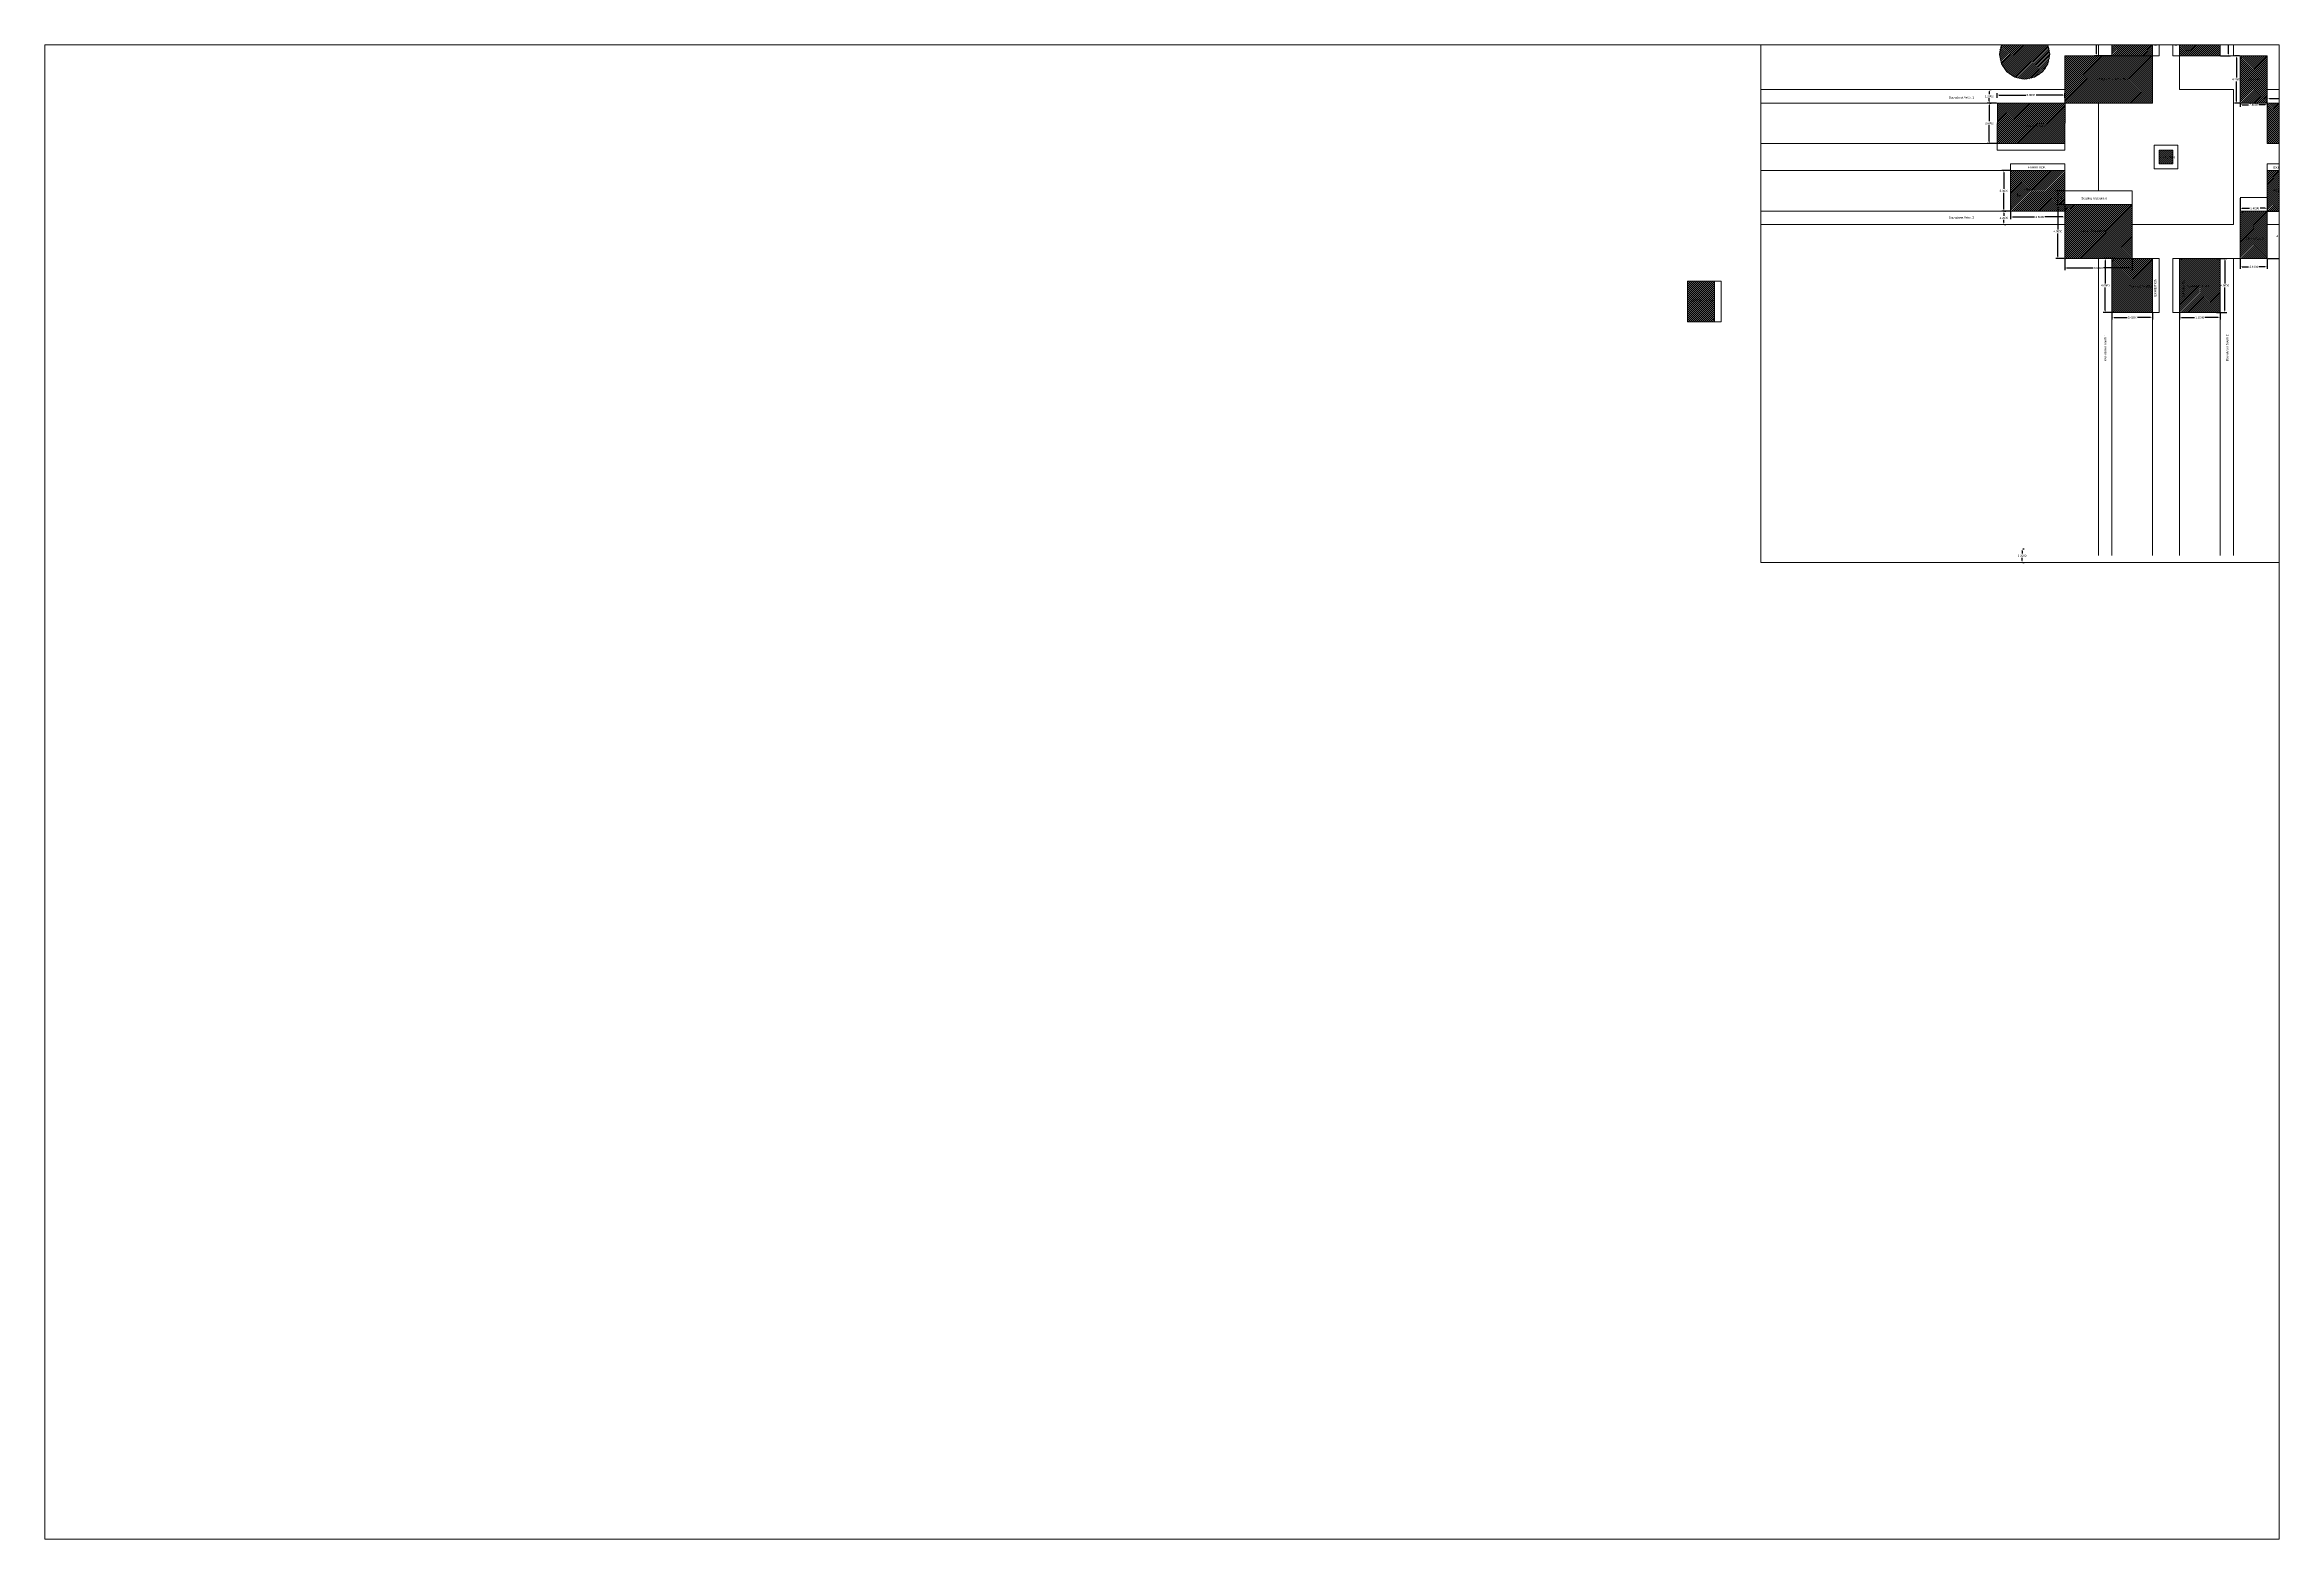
# Paper-space layout 'Layout1' of a CAD drawing. Header units: inches. Extents: x 0.003 to 0.391, y 0.006 to 0.265.
# The model-space entities are those that its viewports show. They can reach past a viewport. Long polylines and large blocks are cut down to what shows.
import ezdxf

# ---------------------------------------------------------------- set-up
doc = ezdxf.new("R2010")
doc.units = ezdxf.units.IN
doc.header["$MEASUREMENT"] = 0
doc.linetypes.add('ACAD_ISO03W100', pattern=[30, 12, -18])
for name, color, linetype, lineweight in [('BoundaryBackstreet', 7, 'ACAD_ISO03W100', 13), ('Fountain', 170, 'Continuous', 13), ('RedCross', 30, 'Continuous', 13), ('Restaurant&Shop', 104, 'Continuous', 13), ('Store', 131, 'Continuous', 13), ('TEXT', 7, 'Continuous', 13), ('Walkway Junction', 7, 'Continuous', 13)]:
    doc.layers.add(name, color=color, linetype=linetype, lineweight=lineweight)
doc.styles.get("Standard").update_dxf_attribs({"font": 'arial.ttf'})
doc.dimstyles.get("Standard").update_dxf_attribs({"dimtxt": 0.18, "dimasz": 0.18, "dimexe": 0.18, "dimexo": 0.0625, "dimgap": 0.09, "dimtad": 0, "dimtih": 1, "dimtoh": 1, "dimdec": 4, "dimzin": 0, "dimdsep": 46, "dimtxsty": 'Standard', "dimcen": 0.09, "dimadec": 0, "dimazin": 0, "dimtfac": 1, "dimtdec": 4, "dimtofl": 0, "dimtmove": 0, "dimatfit": 3, "dimfxl": 0, "dimtolj": 1, "dimtzin": 0, "dimarcsym": 0})

# ---------------------------------------------------------------- blocks, each defined once
blk = doc.blocks.new('A$C40AA3693')
at = {"layer": 'RedCross'}
h = blk.add_hatch(dxfattribs=at)
h.set_pattern_fill('ANSI31', color=256)
h.set_pattern_definition([(45, (-197.71975, -102.92209), (-0.08838835, 0.08838835), [])])
h.paths.add_polyline_path([(0, 4.2), (7.8, 4.2), (7.8, 0), (0, 0)])
blk.add_lwpolyline([(0, 4.2), (7.8, 4.2), (7.8, 0), (0, 0)], close=True, dxfattribs=at)
at = {"layer": 'TEXT', "insert": (2.9, 2.23), "char_height": 0.2, "attachment_point": 1}
blk.add_mtext_dynamic_manual_height_columns('MOSQUE ENTRANCE', width=3.5864, gutter_width=1, heights=[0], dxfattribs=at)
blk = doc.blocks.new('*D8')
at = {"layer": 'Defpoints', "color": 0, "transparency": 16777216}
for p in [(197.72, 93.92), (197.12, 89.12), (197.72, 89.12)]:
    blk.add_point(p, dxfattribs=at)
at = {"layer": 'Restaurant&Shop', "color": 0, "lineweight": -2, "transparency": 16777216}
for p, q in [((197.66, 93.92), (196.94, 93.92)), ((197.12, 93.74), (197.12, 91.7)), ((197.12, 89.3), (197.12, 91.34)), ((197.66, 89.12), (196.94, 89.12))]:
    blk.add_line(p, q, dxfattribs=at)
at = {"layer": 'Restaurant&Shop', "color": 0, "transparency": 16777216}
for points in [[(197.09, 93.74), (197.15, 93.74), (197.12, 93.92)], [(197.09, 89.3), (197.15, 89.3), (197.12, 89.12)]]:
    blk.add_solid(points, dxfattribs=at)
at = {"layer": 'Restaurant&Shop', "color": 0, "transparency": 16777216, "insert": (197.12, 91.52), "char_height": 0.18, "attachment_point": 5}
blk.add_mtext('\\A1;4.8000', dxfattribs=at)
blk = doc.blocks.new('*D9')
at = {"layer": 'Defpoints', "color": 0, "transparency": 16777216}
for p in [(197.72, 89.12), (203.72, 89.12), (203.72, 88.27)]:
    blk.add_point(p, dxfattribs=at)
at = {"layer": 'Restaurant&Shop', "color": 0, "lineweight": -2, "transparency": 16777216}
for p, q in [((197.72, 89.06), (197.72, 88.09)), ((197.9, 88.27), (200.26, 88.27)), ((203.54, 88.27), (201.18, 88.27)), ((203.72, 89.06), (203.72, 88.09))]:
    blk.add_line(p, q, dxfattribs=at)
at = {"layer": 'Restaurant&Shop', "color": 0, "transparency": 16777216}
for points in [[(197.9, 88.3), (197.9, 88.24), (197.72, 88.27)], [(203.54, 88.3), (203.54, 88.24), (203.72, 88.27)]]:
    blk.add_solid(points, dxfattribs=at)
at = {"layer": 'Restaurant&Shop', "color": 0, "transparency": 16777216, "insert": (200.72, 88.27), "char_height": 0.18, "attachment_point": 5}
blk.add_mtext('\\A1;6.0000', dxfattribs=at)
blk = doc.blocks.new('*D10')
at = {"layer": 'Defpoints', "color": 0, "transparency": 16777216}
for p in [(197.12, 93.92), (197.72, 95.12), (197.72, 93.92)]:
    blk.add_point(p, dxfattribs=at)
at = {"layer": 'Restaurant&Shop', "color": 0, "lineweight": -2, "transparency": 16777216}
for p, q in [((197.66, 95.12), (196.94, 95.12)), ((197.66, 93.92), (196.94, 93.92)), ((197.12, 94.94), (197.12, 94.7)), ((197.12, 94.1), (197.12, 94.34))]:
    blk.add_line(p, q, dxfattribs=at)
at = {"layer": 'Restaurant&Shop', "color": 0, "transparency": 16777216}
for points in [[(197.09, 94.94), (197.15, 94.94), (197.12, 95.12)], [(197.09, 94.1), (197.15, 94.1), (197.12, 93.92)]]:
    blk.add_solid(points, dxfattribs=at)
at = {"layer": 'Restaurant&Shop', "color": 0, "transparency": 16777216, "insert": (197.12, 94.52), "char_height": 0.18, "attachment_point": 5}
blk.add_mtext('\\A1;1.2000', dxfattribs=at)
blk = doc.blocks.new('A$C5EA1074B')
at = {"layer": 'Restaurant&Shop'}
h = blk.add_hatch(dxfattribs=at)
h.set_pattern_fill('ANSI31', color=256)
h.set_pattern_definition([(45, (-197.71975, -89.12209), (-0.08838835, 0.08838835), [])])
h.paths.add_polyline_path([(0, 4.8), (6, 4.8), (6, 0), (0, 0)])
at = {"layer": 'Restaurant&Shop', "linetype": 'ACAD_ISO03W100', "ltscale": 0.04}
blk.add_line((0, 6), (6, 6), dxfattribs=at)
at = {"layer": 'Restaurant&Shop'}
for p, q in [((0, 4.8), (0, 6)), ((6, 6), (6, 4.8))]:
    blk.add_line(p, q, dxfattribs=at)
blk.add_lwpolyline([(0, 4.8), (6, 4.8), (6, 0), (0, 0)], close=True, dxfattribs=at)
blk = doc.blocks.new('*D12')
at = {"layer": 'Defpoints', "color": 0, "transparency": 16777216}
for p in [(213.32, 107.12), (212.97, 102.92), (213.32, 102.92)]:
    blk.add_point(p, dxfattribs=at)
at = {"layer": 'Restaurant&Shop', "color": 0, "lineweight": -2, "transparency": 16777216}
for p, q in [((213.26, 107.12), (212.79, 107.12)), ((212.97, 106.94), (212.97, 105.2)), ((212.97, 103.1), (212.97, 104.84)), ((213.26, 102.92), (212.79, 102.92))]:
    blk.add_line(p, q, dxfattribs=at)
at = {"layer": 'Restaurant&Shop', "color": 0, "transparency": 16777216}
for points in [[(212.94, 106.94), (213, 106.94), (212.97, 107.12)], [(212.94, 103.1), (213, 103.1), (212.97, 102.92)]]:
    blk.add_solid(points, dxfattribs=at)
at = {"layer": 'Restaurant&Shop', "color": 0, "transparency": 16777216, "insert": (212.97, 105.02), "char_height": 0.18, "attachment_point": 5}
blk.add_mtext('\\A1;4.2000', dxfattribs=at)
blk = doc.blocks.new('*D13')
at = {"layer": 'Defpoints', "color": 0, "transparency": 16777216}
for p in [(213.31, 102.95), (213.31, 102.77), (215.71, 102.95)]:
    blk.add_point(p, dxfattribs=at)
at = {"layer": 'Restaurant&Shop', "color": 0, "lineweight": -2, "transparency": 16777216}
for p, q in [((213.31, 102.89), (213.31, 102.59)), ((213.49, 102.77), (214.04, 102.77)), ((215.53, 102.77), (214.97, 102.77)), ((215.71, 102.89), (215.71, 102.59))]:
    blk.add_line(p, q, dxfattribs=at)
at = {"layer": 'Restaurant&Shop', "color": 0, "transparency": 16777216}
for points in [[(213.49, 102.8), (213.49, 102.74), (213.31, 102.77)], [(215.53, 102.8), (215.53, 102.74), (215.71, 102.77)]]:
    blk.add_solid(points, dxfattribs=at)
at = {"layer": 'Restaurant&Shop', "color": 0, "transparency": 16777216, "insert": (214.51, 102.77), "char_height": 0.18, "attachment_point": 5}
blk.add_mtext('\\A1;2.4000', dxfattribs=at)
blk = doc.blocks.new('A$C7B0C4086')
at = {"layer": 'Restaurant&Shop'}
h = blk.add_hatch(dxfattribs=at)
h.set_pattern_fill('ANSI31', color=256)
h.set_pattern_definition([(45, (-213.31975, -103.52209), (-0.08838835, 0.08838835), [])])
h.paths.add_polyline_path([(2.4, 3.6), (0, 3.6), (0, -0.6), (2.4, -0.6)])
blk.add_lwpolyline([(2.4, 3.6), (0, 3.6), (0, -0.6), (2.4, -0.6)], close=True, dxfattribs=at)
at = {"layer": 'TEXT', "insert": (0.73, 1.6), "char_height": 0.2, "attachment_point": 1}
blk.add_mtext_dynamic_manual_height_columns('BAKERY', width=3.5864, gutter_width=1, heights=[0], dxfattribs=at)
blk = doc.blocks.new('*D15')
at = {"layer": 'Defpoints', "color": 0, "transparency": 16777216}
for p in [(213.32, 89.12), (215.72, 89.12), (215.72, 88.37)]:
    blk.add_point(p, dxfattribs=at)
at = {"layer": 'Restaurant&Shop', "color": 0, "lineweight": -2, "transparency": 16777216}
for p, q in [((213.32, 89.06), (213.32, 88.19)), ((213.5, 88.37), (214.05, 88.37)), ((215.54, 88.37), (214.98, 88.37)), ((215.72, 89.06), (215.72, 88.19))]:
    blk.add_line(p, q, dxfattribs=at)
at = {"layer": 'Restaurant&Shop', "color": 0, "transparency": 16777216}
for points in [[(213.5, 88.4), (213.5, 88.34), (213.32, 88.37)], [(215.54, 88.4), (215.54, 88.34), (215.72, 88.37)]]:
    blk.add_solid(points, dxfattribs=at)
at = {"layer": 'Restaurant&Shop', "color": 0, "transparency": 16777216, "insert": (214.52, 88.37), "char_height": 0.18, "attachment_point": 5}
blk.add_mtext('\\A1;2.4000', dxfattribs=at)
blk = doc.blocks.new('*D16')
at = {"layer": 'Defpoints', "color": 0, "transparency": 16777216}
for p in [(215.72, 93.32), (216.91, 93.32), (215.72, 89.12)]:
    blk.add_point(p, dxfattribs=at)
at = {"layer": 'Restaurant&Shop', "color": 0, "lineweight": -2, "transparency": 16777216}
for p, q in [((215.78, 93.32), (217.09, 93.32)), ((216.91, 93.14), (216.91, 91.28)), ((216.91, 89.3), (216.91, 90.92)), ((215.78, 89.12), (217.09, 89.12))]:
    blk.add_line(p, q, dxfattribs=at)
at = {"layer": 'Restaurant&Shop', "color": 0, "transparency": 16777216}
for points in [[(216.88, 93.14), (216.94, 93.14), (216.91, 93.32)], [(216.88, 89.3), (216.94, 89.3), (216.91, 89.12)]]:
    blk.add_solid(points, dxfattribs=at)
at = {"layer": 'Restaurant&Shop', "color": 0, "transparency": 16777216, "insert": (216.91, 91.1), "char_height": 0.18, "attachment_point": 5}
blk.add_mtext('\\A1;4.2000', dxfattribs=at)
blk = doc.blocks.new('*D17')
at = {"layer": 'Defpoints', "color": 0, "transparency": 16777216}
for p in [(213.32, 94.52), (213.32, 93.57), (215.72, 94.52)]:
    blk.add_point(p, dxfattribs=at)
at = {"layer": 'Restaurant&Shop', "color": 0, "lineweight": -2, "transparency": 16777216}
for p, q in [((213.32, 94.46), (213.32, 93.39)), ((213.5, 93.57), (214.14, 93.57)), ((215.54, 93.57), (215.07, 93.57)), ((215.72, 94.46), (215.72, 93.39))]:
    blk.add_line(p, q, dxfattribs=at)
at = {"layer": 'Restaurant&Shop', "color": 0, "transparency": 16777216}
for points in [[(213.5, 93.6), (213.5, 93.54), (213.32, 93.57)], [(215.54, 93.6), (215.54, 93.54), (215.72, 93.57)]]:
    blk.add_solid(points, dxfattribs=at)
at = {"layer": 'Restaurant&Shop', "color": 0, "transparency": 16777216, "insert": (214.6, 93.57), "char_height": 0.18, "attachment_point": 5}
blk.add_mtext('\\A1;2.4000', dxfattribs=at)
blk = doc.blocks.new('A$C29A25D2F')
at = {"layer": 'Store'}
h = blk.add_hatch(dxfattribs=at)
h.set_pattern_fill('ANSI31', color=256)
h.set_pattern_definition([(45, (-202.51975, -107.12209), (-0.08838835, 0.08838835), [])])
h.paths.add_polyline_path([(-1.2, 3.6), (2.4, 3.6), (2.4, 0), (-1.2, 0)])
for p, q in [((2.4, 3.6), (3, 3.6)), ((3, 0), (2.4, 0))]:
    blk.add_line(p, q, dxfattribs=at)
at = {"layer": 'Store', "linetype": 'ACAD_ISO03W100', "ltscale": 0.02}
blk.add_line((3, 3.6), (3, 0), dxfattribs=at)
at = {"layer": 'Store'}
blk.add_lwpolyline([(-1.2, 3.6), (2.4, 3.6), (2.4, 0), (-1.2, 0)], close=True, dxfattribs=at)
blk = doc.blocks.new('*D20')
at = {"layer": 'Defpoints', "color": 0, "transparency": 16777216}
for p in [(201.92, 110.72), (200.55, 107.12), (201.92, 107.12)]:
    blk.add_point(p, dxfattribs=at)
at = {"layer": 'Store', "color": 0, "lineweight": -2, "transparency": 16777216}
for p, q in [((201.86, 110.72), (200.37, 110.72)), ((200.55, 110.54), (200.55, 108.73)), ((200.55, 107.3), (200.55, 108.36)), ((201.86, 107.12), (200.37, 107.12))]:
    blk.add_line(p, q, dxfattribs=at)
at = {"layer": 'Store', "color": 0, "transparency": 16777216}
for points in [[(200.52, 110.54), (200.58, 110.54), (200.55, 110.72)], [(200.52, 107.3), (200.58, 107.3), (200.55, 107.12)]]:
    blk.add_solid(points, dxfattribs=at)
at = {"layer": 'Store', "color": 0, "transparency": 16777216, "insert": (200.55, 108.54), "char_height": 0.18, "attachment_point": 5}
blk.add_mtext('\\A1;3.6000', dxfattribs=at)
blk = doc.blocks.new('*D22')
at = {"layer": 'Defpoints', "color": 0, "transparency": 16777216}
for p in [(211.52, 111.92), (211.51, 107.12), (212.27, 107.12)]:
    blk.add_point(p, dxfattribs=at)
at = {"layer": 'Store', "color": 0, "lineweight": -2, "transparency": 16777216}
for p, q in [((211.58, 111.92), (212.46, 111.92)), ((212.28, 111.74), (212.28, 109.7)), ((212.27, 107.3), (212.28, 109.34)), ((211.57, 107.12), (212.45, 107.12))]:
    blk.add_line(p, q, dxfattribs=at)
at = {"layer": 'Store', "color": 0, "transparency": 16777216}
for points in [[(212.25, 111.74), (212.31, 111.74), (212.28, 111.92)], [(212.24, 107.3), (212.3, 107.3), (212.27, 107.12)]]:
    blk.add_solid(points, dxfattribs=at)
at = {"layer": 'Store', "color": 0, "transparency": 16777216, "insert": (212.28, 109.52), "char_height": 0.18, "attachment_point": 5}
blk.add_mtext('\\A1;4.8000', dxfattribs=at)
blk = doc.blocks.new('*D24')
at = {"layer": 'Defpoints', "color": 0, "transparency": 16777216}
for p in [(191.72, 102.92), (191.02, 99.32), (191.72, 99.32)]:
    blk.add_point(p, dxfattribs=at)
at = {"layer": 'Store', "color": 0, "lineweight": -2, "transparency": 16777216}
for p, q in [((191.66, 102.92), (190.84, 102.92)), ((191.02, 102.74), (191.02, 101.3)), ((191.66, 99.32), (190.84, 99.32)), ((191.02, 99.5), (191.02, 100.94))]:
    blk.add_line(p, q, dxfattribs=at)
at = {"layer": 'Store', "color": 0, "transparency": 16777216}
for points in [[(190.99, 102.74), (191.05, 102.74), (191.02, 102.92)], [(190.99, 99.5), (191.05, 99.5), (191.02, 99.32)]]:
    blk.add_solid(points, dxfattribs=at)
at = {"layer": 'Store', "color": 0, "transparency": 16777216, "insert": (191.02, 101.12), "char_height": 0.18, "attachment_point": 5}
blk.add_mtext('\\A1;3.6000', dxfattribs=at)
blk = doc.blocks.new('*D25')
at = {"layer": 'Defpoints', "color": 0, "transparency": 16777216}
for p in [(191.72, 103.32), (197.72, 103.63), (197.72, 103.32)]:
    blk.add_point(p, dxfattribs=at)
at = {"layer": 'Store', "color": 0, "lineweight": -2, "transparency": 16777216}
for p, q in [((191.72, 103.38), (191.72, 103.81)), ((191.9, 103.63), (194.26, 103.63)), ((197.54, 103.63), (195.18, 103.63)), ((197.72, 103.38), (197.72, 103.81))]:
    blk.add_line(p, q, dxfattribs=at)
at = {"layer": 'Store', "color": 0, "transparency": 16777216}
for points in [[(191.9, 103.66), (191.9, 103.6), (191.72, 103.63)], [(197.54, 103.66), (197.54, 103.6), (197.72, 103.63)]]:
    blk.add_solid(points, dxfattribs=at)
at = {"layer": 'Store', "color": 0, "transparency": 16777216, "insert": (194.72, 103.63), "char_height": 0.18, "attachment_point": 5}
blk.add_mtext('\\A1;6.0000', dxfattribs=at)
blk = doc.blocks.new('A$C54F82CA7')
at = {"layer": 'Store'}
h = blk.add_hatch(dxfattribs=at)
h.set_pattern_fill('ANSI31', color=256)
h.set_pattern_definition([(45, (-191.71975, -99.32209), (-0.08838835, 0.08838835), [])])
h.paths.add_polyline_path([(0.03, 4.2), (6.03, 4.2), (6, 0.6), (0, 0.6)])
for p, q in [((0, 0.6), (0, 0)), ((6, 0.6), (6, 0))]:
    blk.add_line(p, q, dxfattribs=at)
at = {"layer": 'Store', "linetype": 'ACAD_ISO03W100', "ltscale": 0.02}
blk.add_line((0, 0), (6, 0), dxfattribs=at)
at = {"layer": 'Store'}
blk.add_lwpolyline([(0.03, 4.2), (6.03, 4.2), (6, 0.6), (0, 0.6)], close=True, dxfattribs=at)
at = {"layer": 'TEXT', "insert": (2.57, 2.26), "char_height": 0.2, "attachment_point": 1}
blk.add_mtext_dynamic_manual_height_columns('BOOK STORE', width=3.5864, gutter_width=1, heights=[0], dxfattribs=at)
blk = doc.blocks.new('A$C4CCC1A8E')
at = {"layer": 'Store'}
h = blk.add_hatch(dxfattribs=at)
h.set_pattern_fill('ANSI31', color=256)
h.set_pattern_definition([(45, (-192.91975, -93.92209), (-0.08838835, 0.08838835), [])])
h.paths.add_polyline_path([(4.8, 2.4), (0, 2.4), (0, -1.2), (4.8, -1.2)])
at = {"layer": 'Store', "linetype": 'ACAD_ISO03W100', "ltscale": 0.02}
blk.add_line((0, 3), (4.8, 3), dxfattribs=at)
at = {"layer": 'Store'}
for p, q in [((0, 3), (0, 2.4)), ((4.8, 3), (4.8, 2.4))]:
    blk.add_line(p, q, dxfattribs=at)
blk.add_lwpolyline([(4.8, 2.4), (0, 2.4), (0, -1.2), (4.8, -1.2)], close=True, dxfattribs=at)
at = {"layer": 'TEXT', "insert": (1.53, 2.79), "char_height": 0.2, "attachment_point": 1}
blk.add_mtext_dynamic_manual_height_columns('EXHIBITION', width=3.5864, gutter_width=1, heights=[0], dxfattribs=at)
blk = doc.blocks.new('*D28')
at = {"layer": 'Defpoints', "color": 0, "transparency": 16777216}
for p in [(192.92, 96.92), (192.32, 93.32), (192.92, 93.32)]:
    blk.add_point(p, dxfattribs=at)
at = {"layer": 'Store', "color": 0, "lineweight": -2, "transparency": 16777216}
for p, q in [((192.86, 96.92), (192.14, 96.92)), ((192.32, 96.74), (192.32, 95.3)), ((192.86, 93.32), (192.14, 93.32)), ((192.32, 93.5), (192.32, 94.94))]:
    blk.add_line(p, q, dxfattribs=at)
at = {"layer": 'Store', "color": 0, "transparency": 16777216}
for points in [[(192.29, 96.74), (192.35, 96.74), (192.32, 96.92)], [(192.29, 93.5), (192.35, 93.5), (192.32, 93.32)]]:
    blk.add_solid(points, dxfattribs=at)
at = {"layer": 'Store', "color": 0, "transparency": 16777216, "insert": (192.32, 95.12), "char_height": 0.18, "attachment_point": 5}
blk.add_mtext('\\A1;3.6000', dxfattribs=at)
blk = doc.blocks.new('*D29')
at = {"layer": 'Defpoints', "color": 0, "transparency": 16777216}
for p in [(192.92, 93.92), (197.72, 93.92), (197.72, 92.8)]:
    blk.add_point(p, dxfattribs=at)
at = {"layer": 'Store', "color": 0, "lineweight": -2, "transparency": 16777216}
for p, q in [((192.92, 93.86), (192.92, 92.62)), ((197.72, 93.86), (197.72, 92.62)), ((193.1, 92.8), (195.03, 92.8)), ((197.54, 92.8), (195.97, 92.8))]:
    blk.add_line(p, q, dxfattribs=at)
at = {"layer": 'Store', "color": 0, "transparency": 16777216}
for points in [[(193.1, 92.83), (193.1, 92.77), (192.92, 92.8)], [(197.54, 92.83), (197.54, 92.77), (197.72, 92.8)]]:
    blk.add_solid(points, dxfattribs=at)
at = {"layer": 'Store', "color": 0, "transparency": 16777216, "insert": (195.5, 92.8), "char_height": 0.18, "attachment_point": 5}
blk.add_mtext('\\A1;4.8000', dxfattribs=at)
blk = doc.blocks.new('*D30')
at = {"layer": 'Defpoints', "color": 0, "transparency": 16777216}
for p in [(201.92, 84.32), (205.52, 84.32), (205.52, 83.87)]:
    blk.add_point(p, dxfattribs=at)
at = {"layer": 'Store', "color": 0, "lineweight": -2, "transparency": 16777216}
for p, q in [((201.92, 84.26), (201.92, 83.69)), ((202.1, 83.87), (203.26, 83.87)), ((205.34, 83.87), (204.18, 83.87)), ((205.52, 84.26), (205.52, 83.69))]:
    blk.add_line(p, q, dxfattribs=at)
at = {"layer": 'Store', "color": 0, "transparency": 16777216}
for points in [[(202.1, 83.9), (202.1, 83.84), (201.92, 83.87)], [(205.34, 83.9), (205.34, 83.84), (205.52, 83.87)]]:
    blk.add_solid(points, dxfattribs=at)
at = {"layer": 'Store', "color": 0, "transparency": 16777216, "insert": (203.72, 83.87), "char_height": 0.18, "attachment_point": 5}
blk.add_mtext('\\A1;3.6000', dxfattribs=at)
blk = doc.blocks.new('*D31')
at = {"layer": 'Defpoints', "color": 0, "transparency": 16777216}
for p in [(201.33, 89.12), (202.29, 89.12), (202.29, 84.32)]:
    blk.add_point(p, dxfattribs=at)
at = {"layer": 'Store', "color": 0, "lineweight": -2, "transparency": 16777216}
for p, q in [((202.22, 89.12), (201.15, 89.12)), ((201.33, 88.94), (201.33, 86.9)), ((201.33, 84.5), (201.33, 86.54)), ((202.22, 84.32), (201.15, 84.32))]:
    blk.add_line(p, q, dxfattribs=at)
at = {"layer": 'Store', "color": 0, "transparency": 16777216}
for points in [[(201.3, 88.94), (201.36, 88.94), (201.33, 89.12)], [(201.3, 84.5), (201.36, 84.5), (201.33, 84.32)]]:
    blk.add_solid(points, dxfattribs=at)
at = {"layer": 'Store', "color": 0, "transparency": 16777216, "insert": (201.33, 86.72), "char_height": 0.18, "attachment_point": 5}
blk.add_mtext('\\A1;4.8000', dxfattribs=at)
blk = doc.blocks.new('*D34')
at = {"layer": 'Defpoints', "color": 0, "transparency": 16777216}
for p in [(207.92, 84.32), (207.92, 83.87), (211.52, 84.32)]:
    blk.add_point(p, dxfattribs=at)
at = {"layer": 'Store', "color": 0, "lineweight": -2, "transparency": 16777216}
for p, q in [((207.92, 84.26), (207.92, 83.69)), ((208.1, 83.87), (209.26, 83.87)), ((211.34, 83.87), (210.18, 83.87)), ((211.52, 84.26), (211.52, 83.69))]:
    blk.add_line(p, q, dxfattribs=at)
at = {"layer": 'Store', "color": 0, "transparency": 16777216}
for points in [[(208.1, 83.9), (208.1, 83.84), (207.92, 83.87)], [(211.34, 83.9), (211.34, 83.84), (211.52, 83.87)]]:
    blk.add_solid(points, dxfattribs=at)
at = {"layer": 'Store', "color": 0, "transparency": 16777216, "insert": (209.72, 83.87), "char_height": 0.18, "attachment_point": 5}
blk.add_mtext('\\A1;3.6000', dxfattribs=at)
blk = doc.blocks.new('*D33')
at = {"layer": 'Defpoints', "color": 0, "transparency": 16777216}
for p in [(211.15, 89.12), (211.95, 89.12), (211.15, 84.32)]:
    blk.add_point(p, dxfattribs=at)
at = {"layer": 'Store', "color": 0, "lineweight": -2, "transparency": 16777216}
for p, q in [((211.22, 89.12), (212.13, 89.12)), ((211.95, 88.94), (211.95, 86.9)), ((211.95, 84.5), (211.95, 86.54)), ((211.22, 84.32), (212.13, 84.32))]:
    blk.add_line(p, q, dxfattribs=at)
at = {"layer": 'Store', "color": 0, "transparency": 16777216}
for points in [[(211.92, 88.94), (211.98, 88.94), (211.95, 89.12)], [(211.92, 84.5), (211.98, 84.5), (211.95, 84.32)]]:
    blk.add_solid(points, dxfattribs=at)
at = {"layer": 'Store', "color": 0, "transparency": 16777216, "insert": (211.95, 86.72), "char_height": 0.18, "attachment_point": 5}
blk.add_mtext('\\A1;4.8000', dxfattribs=at)
blk = doc.blocks.new('*D36')
at = {"layer": 'Defpoints', "color": 0, "transparency": 16777216}
for p in [(220.52, 103.33), (215.72, 102.92), (220.52, 102.92)]:
    blk.add_point(p, dxfattribs=at)
at = {"layer": 'Store', "color": 0, "lineweight": -2, "transparency": 16777216}
for p, q in [((215.72, 102.98), (215.72, 103.51)), ((215.9, 103.33), (217.65, 103.33)), ((220.34, 103.33), (218.59, 103.33)), ((220.52, 102.98), (220.52, 103.51))]:
    blk.add_line(p, q, dxfattribs=at)
at = {"layer": 'Store', "color": 0, "transparency": 16777216}
for points in [[(215.9, 103.36), (215.9, 103.3), (215.72, 103.33)], [(220.34, 103.36), (220.34, 103.3), (220.52, 103.33)]]:
    blk.add_solid(points, dxfattribs=at)
at = {"layer": 'Store', "color": 0, "transparency": 16777216, "insert": (218.12, 103.33), "char_height": 0.18, "attachment_point": 5}
blk.add_mtext('\\A1;4.8000', dxfattribs=at)
blk = doc.blocks.new('A$C7A9A3AD2')
at = {"layer": 'Store'}
h = blk.add_hatch(dxfattribs=at)
h.set_pattern_fill('ANSI31', color=256)
h.set_pattern_definition([(45, (-215.71975, -99.32209), (-0.08838835, 0.08838835), [])])
h.paths.add_polyline_path([(0, 0), (4.8, 0), (4.8, 3.6), (0, 3.6)])
blk.add_lwpolyline([(0, 0), (4.8, 0), (4.8, 3.6), (0, 3.6)], close=True, dxfattribs=at)
at = {"layer": 'TEXT', "insert": (1.09, 1.68), "char_height": 0.2, "attachment_point": 7}
blk.add_mtext_dynamic_manual_height_columns('BUTCHER SHOP/MEAT', width=3.5864, gutter_width=1, heights=[0], dxfattribs=at)
blk = doc.blocks.new('*D52')
at = {"layer": 'Defpoints', "color": 0, "transparency": 16777216}
for p in [(191.02, 104.12), (191.02, 104.12), (191.02, 102.92)]:
    blk.add_point(p, dxfattribs=at)
at = {"layer": 'Store', "color": 0, "lineweight": -2, "transparency": 16777216}
for p, q in [((191.02, 103.94), (191.02, 103.7)), ((191.02, 103.1), (191.02, 103.34)), ((191.09, 104.12), (191.2, 104.12)), ((191.09, 102.92), (191.2, 102.92))]:
    blk.add_line(p, q, dxfattribs=at)
at = {"layer": 'Store', "color": 0, "transparency": 16777216}
for points in [[(190.99, 103.94), (191.05, 103.94), (191.02, 104.12)], [(190.99, 103.1), (191.05, 103.1), (191.02, 102.92)]]:
    blk.add_solid(points, dxfattribs=at)
at = {"layer": 'Store', "color": 0, "transparency": 16777216, "insert": (191.02, 103.52), "char_height": 0.18, "attachment_point": 5}
blk.add_mtext('\\A1;1.2000', dxfattribs=at)
blk = doc.blocks.new('*D53')
at = {"layer": 'Defpoints', "color": 0, "transparency": 16777216}
for p in [(193.93, 63.32), (193.93, 63.32), (193.93, 62.12)]:
    blk.add_point(p, dxfattribs=at)
at = {"layer": 'Store', "color": 0, "lineweight": -2, "transparency": 16777216}
for p, q in [((193.93, 63.14), (193.93, 62.9)), ((193.93, 62.3), (193.93, 62.54)), ((193.99, 63.32), (194.11, 63.32)), ((193.99, 62.12), (194.11, 62.12))]:
    blk.add_line(p, q, dxfattribs=at)
at = {"layer": 'Store', "color": 0, "transparency": 16777216}
for points in [[(193.9, 63.14), (193.96, 63.14), (193.93, 63.32)], [(193.9, 62.3), (193.96, 62.3), (193.93, 62.12)]]:
    blk.add_solid(points, dxfattribs=at)
at = {"layer": 'Store', "color": 0, "transparency": 16777216, "insert": (193.93, 62.72), "char_height": 0.18, "attachment_point": 5}
blk.add_mtext('\\A1;1.2000', dxfattribs=at)
blk = doc.blocks.new('*D54')
at = {"layer": 'Defpoints', "color": 0, "transparency": 16777216}
for p in [(192.32, 93.32), (192.32, 93.32), (192.32, 92.12)]:
    blk.add_point(p, dxfattribs=at)
at = {"layer": 'Store', "color": 0, "lineweight": -2, "transparency": 16777216}
for p, q in [((192.38, 93.32), (192.5, 93.32)), ((192.32, 93.14), (192.32, 92.9)), ((192.32, 92.3), (192.32, 92.54)), ((192.38, 92.12), (192.5, 92.12))]:
    blk.add_line(p, q, dxfattribs=at)
at = {"layer": 'Store', "color": 0, "transparency": 16777216}
for points in [[(192.29, 93.14), (192.35, 93.14), (192.32, 93.32)], [(192.29, 92.3), (192.35, 92.3), (192.32, 92.12)]]:
    blk.add_solid(points, dxfattribs=at)
at = {"layer": 'Store', "color": 0, "transparency": 16777216, "insert": (192.32, 92.72), "char_height": 0.18, "attachment_point": 5}
blk.add_mtext('\\A1;1.2000', dxfattribs=at)

msp = doc.modelspace()

# ---------------------------------------------------------------- hatches: boundary and pattern name
at = {"layer": 'Fountain', "true_color": 0xf4ee51}
h = msp.add_hatch(dxfattribs=at)
h.set_pattern_fill('ANSI31', color=41)
edge = h.paths.add_edge_path()
edge.add_arc((194.15769, 107.27196), 2.22894, 0, 360)
at = {"layer": 'Fountain'}
h = msp.add_hatch(dxfattribs=at)
h.set_pattern_fill('ANSI31', color=256)
h.set_pattern_definition([(45, (-1.2, -1.2), (-0.08838835, 0.08838835), [])])
h.paths.add_polyline_path([(206.11975, 97.52209), (207.31975, 97.52209), (207.31975, 98.72209), (206.11975, 98.72209)])
at = {"layer": 'Restaurant&Shop'}
h = msp.add_hatch(dxfattribs=at)
h.set_pattern_fill('ANSI31', color=256)
h.paths.add_polyline_path([(213.31975, 93.32209), (215.71975, 93.32209), (215.71975, 89.12209), (213.31975, 89.12209)])
at = {"layer": 'Store'}
h = msp.add_hatch(dxfattribs=at)
h.set_pattern_fill('ANSI31', color=256)
h.set_pattern_definition([(45, (-0.6, 0), (-0.08838835, 0.08838835), [])])
h.paths.add_polyline_path([(211.51975, 111.92209), (207.91975, 111.92209), (207.91975, 107.12209), (211.51975, 107.12209)])
h = msp.add_hatch(dxfattribs=at)
h.set_pattern_fill('ANSI31', color=256)
h.set_pattern_definition([(45, (0, 0.6), (-0.08838835, 0.08838835), [])])
h.paths.add_polyline_path([(215.71975, 96.92209), (218.11975, 96.92209), (218.11975, 93.32209), (215.71975, 93.32209)])
h = msp.add_hatch(dxfattribs=at)
h.set_pattern_fill('ANSI31', color=256)
h.set_pattern_definition([(45, (0.6, 0), (-0.08838835, 0.08838835), [])])
h.paths.add_polyline_path([(205.51975, 89.12209), (201.91975, 89.12209), (201.91975, 84.32209), (205.51975, 84.32209)])
h = msp.add_hatch(dxfattribs=at)
h.set_pattern_fill('ANSI31', color=256)
h.set_pattern_definition([(45, (6, 4e-13), (-0.08838835, 0.08838835), [])])
h.paths.add_polyline_path([(207.91975, 89.12209), (211.51975, 89.12209), (211.51975, 84.32209), (207.91975, 84.32209)])
h = msp.add_hatch(dxfattribs=at)
h.set_pattern_fill('ANSI31', color=256)
h.set_pattern_definition([(45, (-38.3031, -23.62942), (-0.08838835, 0.08838835), [])])
h.paths.add_polyline_path([(164.21664, 87.09268), (166.61664, 87.09268), (166.61664, 83.49268), (164.21664, 83.49268)])

# ---------------------------------------------------------------- linework, layer by layer
at = {"layer": 'BoundaryBackstreet', "ltscale": 0.1}
for p, q in [((200.71975, 107.12209), (200.71975, 120.92209)), ((212.71975, 107.12209), (212.71975, 120.92209)), ((170.71975, 104.12209), (197.71975, 104.12209)), ((207.91975, 104.12209), (212.71975, 104.12209)), ((207.91975, 104.12209), (212.71975, 104.12209)), ((212.71975, 104.12209), (212.71975, 92.12209)), ((215.71975, 104.12209), (273.91975, 104.12209)), ((200.71975, 102.92209), (200.71975, 95.12356)), ((170.71975, 92.12209), (197.71975, 92.12209)), ((203.71975, 92.12209), (212.71975, 92.12209)), ((215.71975, 92.12209), (263.71975, 92.12209)), ((200.71975, 89.12209), (200.71975, 62.72209)), ((212.71975, 89.12209), (212.71975, 62.72209))]:
    msp.add_line(p, q, dxfattribs=at)
at = {"layer": 'Fountain'}
msp.add_lwpolyline([(205.66975, 97.07209), (205.66975, 99.17209), (207.76975, 99.17209), (207.76975, 97.07209)], close=True, dxfattribs=at)
msp.add_lwpolyline([(206.11975, 97.52209), (206.11975, 98.72209), (207.31975, 98.72209), (207.31975, 97.52209), (206.11975, 97.52209)], dxfattribs=at)
at = {"layer": 'Fountain', "color": 41, "true_color": 0xf4ee51}
msp.add_circle((194.15769, 107.27196), 2.22894, dxfattribs=at)
at = {"layer": 'Restaurant&Shop', "linetype": 'ACAD_ISO03W100', "ltscale": 0.04}
msp.add_line((213.31975, 94.52209), (215.71975, 94.52209), dxfattribs=at)
at = {"layer": 'Restaurant&Shop'}
msp.add_line((213.31975, 93.92209), (213.31975, 89.12209), dxfattribs=at)
msp.add_lwpolyline([(213.31975, 93.32209), (215.71975, 93.32209), (215.71975, 89.12209), (213.31975, 89.12209)], close=True, dxfattribs=at)
at = {"layer": 'Store', "linetype": 'ACAD_ISO03W100', "ltscale": 0.02}
for p, q in [((207.31975, 111.92209), (207.31975, 107.12209)), ((218.11975, 97.52209), (215.71975, 97.52209)), ((206.11975, 89.12209), (206.11975, 84.32209)), ((207.31975, 89.12209), (207.31975, 84.32209)), ((167.21664, 87.09268), (167.21664, 83.49268))]:
    msp.add_line(p, q, dxfattribs=at)
at = {"layer": 'Store'}
for p, q in [((200.81797, 107.12209), (200.21797, 107.12209)), ((207.31975, 107.12209), (211.51975, 107.12209)), ((215.71975, 97.52209), (215.71975, 96.92209)), ((204.91975, 89.12209), (205.51975, 89.12209)), ((206.11975, 89.12209), (205.51975, 89.12209)), ((207.31975, 89.12209), (207.91975, 89.12209)), ((166.61664, 87.09268), (167.21664, 87.09268)), ((167.21664, 83.49268), (166.61664, 83.49268)), ((206.11975, 84.32209), (205.51975, 84.32209)), ((207.31975, 84.32209), (207.91975, 84.32209))]:
    msp.add_line(p, q, dxfattribs=at)
for points in [[(211.51975, 111.92209), (207.91975, 111.92209), (207.91975, 107.12209), (211.51975, 107.12209)], [(215.71975, 96.92209), (218.11975, 96.92209), (218.11975, 93.32209), (215.71975, 93.32209)], [(205.51975, 89.12209), (201.91975, 89.12209), (201.91975, 84.32209), (205.51975, 84.32209)], [(207.91975, 89.12209), (211.51975, 89.12209), (211.51975, 84.32209), (207.91975, 84.32209)], [(164.21664, 87.09268), (166.61664, 87.09268), (166.61664, 83.49268), (164.21664, 83.49268)]]:
    msp.add_lwpolyline(points, close=True, dxfattribs=at)
at = {"layer": 'TEXT'}
for p, q in [((192.91975, 96.92209), (192.91975, 93.32209)), ((193.51975, 94.67849), (193.51975, 94.89697)), ((193.82789, 94.67849), (193.51975, 94.67849))]:
    msp.add_line(p, q, dxfattribs=at)
msp.add_lwpolyline([(170.71975, 120.92209), (273.91975, 120.92209), (273.91975, 62.12209), (170.71975, 62.12209)], close=True, dxfattribs=at)
at = {"layer": 'Walkway Junction'}
for p, q in [((197.71975, 107.12209), (205.51975, 107.12209)), ((207.91975, 107.12209), (215.71975, 107.12209)), ((207.91975, 107.12209), (207.91975, 104.12209)), ((215.71975, 107.12209), (215.71975, 99.32209)), ((170.71975, 102.92251), (197.71975, 102.92251)), ((273.91975, 102.92209), (215.71975, 102.92209)), ((170.71975, 99.32209), (191.71975, 99.32209)), ((273.91975, 99.32209), (215.71975, 99.32209)), ((170.71975, 96.92209), (192.91975, 96.92209)), ((215.71975, 96.92209), (215.71975, 89.12209)), ((170.71975, 93.32209), (197.71975, 93.32209)), ((263.71975, 93.32209), (215.71975, 93.32209)), ((197.71975, 89.12209), (205.51975, 89.12209)), ((201.91975, 89.12209), (201.91975, 62.72209)), ((207.91975, 89.12209), (215.71975, 89.12209)), ((205.51975, 84.32209), (205.51975, 62.72209)), ((207.91975, 84.32209), (207.91975, 62.72209)), ((211.51975, 84.32209), (211.51975, 62.72209))]:
    msp.add_line(p, q, dxfattribs=at)

# ---------------------------------------------------------------- block references
at = {"layer": 'Fountain'}
for name, p in [('A$C29A25D2F', (203.11975, 107.12209)), ('A$C40AA3693', (197.71975, 102.92209)), ('A$C7B0C4086', (213.31975, 103.52209)), ('A$C54F82CA7', (191.71975, 98.72209)), ('A$C7A9A3AD2', (215.71975, 99.32209)), ('A$C4CCC1A8E', (192.91975, 94.52209)), ('A$C5EA1074B', (197.71975, 89.12209))]:
    msp.add_blockref(name, p, dxfattribs=at)

# ---------------------------------------------------------------- texts
at = {"layer": 'TEXT', "char_height": 0.2, "rotation": 90}
for s, insert, attachment_point in [('EXHIBITION', (205.68556, 108.00614), 1), ('EXHIBITION', (207.48556, 108.00614), 1), ('EXHIBITION', (205.66613, 85.74094), 1), ('EXHIBITION', (208.37336, 85.74094), 7), ('Backstreet South 1', (201.22872, 79.99993), 1), ('Backstreet South 2', (212.04884, 79.99993), 1)]:
    msp.add_mtext_dynamic_manual_height_columns(s, width=3.5863752, gutter_width=1, heights=[0], dxfattribs=dict(at, insert=insert, attachment_point=attachment_point))
at = {"layer": 'TEXT', "char_height": 0.2}
for s, insert, attachment_point in [('Phone Store', (202.76907, 108.93593), 1), ('Backstreet West 1', (187.40566, 103.51541), 1), ('FOUNTAIN', (206.07856, 98.21031), 1), ('EXHIBITION', (216.2699, 97.09047), 7), ('Herb Store', (194.1231, 95.37852), 1), ('Seating restaurant', (199.19114, 94.56983), 1), ('VEGETABLE', (216.177, 95.05662), 7), ('Backstreet West 2', (187.40566, 92.85), 1), ('Local Restaurant', (199.21502, 91.66755), 1), ('TEA HOUSE', (213.81921, 90.94822), 1), ('PHONE STORE', (164.56208, 85.4995), 1), ('General Fabrics', (203.48301, 86.73952), 1), ('Delicate Fabrics', (210.55648, 86.73952), 3)]:
    msp.add_mtext_dynamic_manual_height_columns(s, width=3.5863752, gutter_width=1, heights=[0], dxfattribs=dict(at, insert=insert, attachment_point=attachment_point))

# ---------------------------------------------------------------- dimensions: what is measured, and where the dimension line sits
at = {"layer": 'Restaurant&Shop'}
for p1, p2, distance, picture, middle in [((213.31975, 107.12209), (213.31975, 102.92209), -0.35408, '*D12', (212.96566, 105.02209)), ((215.70696, 102.95134), (213.30696, 102.95134), 0.18387, '*D13', (214.50696, 102.76747)), ((197.71975, 93.92209), (197.71975, 89.12209), -0.6, '*D8', (197.11975, 91.52209)), ((197.71975, 95.12209), (197.71975, 93.92209), -0.6, '*D10', (197.11975, 94.52209)), ((197.71975, 89.12209), (203.71975, 89.12209), -0.85545, '*D9', (200.71975, 88.26664)), ((213.31975, 89.12209), (215.71975, 89.12209), -0.75432, '*D15', (214.51975, 88.36777))]:
    dim = msp.add_aligned_dim(p1=p1, p2=p2, distance=distance, dimstyle='Standard', dxfattribs=at)
    dim.commit()
    dim.dimension.update_dxf_attribs({"geometry": picture, "text_midpoint": middle})
for base, p1, p2, angle, picture, middle in [((213.31975, 93.56621), (215.71975, 94.52209), (213.31975, 94.52209), 180, '*D17', (214.60046, 93.56621)), ((216.90896, 93.32209), (215.71975, 89.12209), (215.71975, 93.32209), 90, '*D16', (216.90896, 91.09955))]:
    dim = msp.add_linear_dim(base=base, p1=p1, p2=p2, angle=angle, dimstyle='Standard', dxfattribs=at)
    dim.commit()
    dim.dimension.update_dxf_attribs({"geometry": picture, "text_midpoint": middle, "dimtype": 161})
at = {"layer": 'Store'}
for base, p1, p2, angle, picture, middle in [((212.27261, 107.12088), (211.51975, 111.92209), (211.51208, 107.12209), 269.9084359, '*D22', (212.27645, 109.52209)), ((200.5514, 107.12209), (201.91975, 110.72209), (201.91975, 107.12209), 270, '*D20', (200.5514, 108.54403)), ((197.71975, 92.79527), (192.91975, 93.92209), (197.71975, 93.92209), 0, '*D29', (195.4981, 92.79527)), ((201.32753, 89.12209), (202.28698, 84.32209), (202.28698, 89.12209), 90, '*D31', (201.32753, 86.72209)), ((211.94691, 89.12209), (211.15251, 84.32209), (211.15251, 89.12209), 90, '*D33', (211.94691, 86.72209))]:
    dim = msp.add_linear_dim(base=base, p1=p1, p2=p2, angle=angle, dimstyle='Standard', dxfattribs=at)
    dim.commit()
    dim.dimension.update_dxf_attribs({"geometry": picture, "text_midpoint": middle, "dimtype": 161})
for p1, p2, distance, picture, middle in [((191.0239, 102.92209), (191.0239, 104.12209), 0, '*D52', (191.0239, 103.52209)), ((191.71975, 103.32209), (197.71975, 103.32209), 0.30765, '*D25', (194.71975, 103.62974)), ((215.71975, 102.92209), (220.51975, 102.92209), 0.40984, '*D36', (218.11975, 103.33193)), ((191.71975, 102.92209), (191.71975, 99.32209), -0.69585, '*D24', (191.0239, 101.12209)), ((192.91975, 96.92209), (192.91975, 93.32209), -0.6, '*D28', (192.31975, 95.12209)), ((192.31975, 92.12209), (192.31975, 93.32209), 0, '*D54', (192.31975, 92.72209)), ((201.91975, 84.32209), (205.51975, 84.32209), -0.45057, '*D30', (203.71975, 83.87152)), ((211.51975, 84.32209), (207.91975, 84.32209), 0.45057, '*D34', (209.71975, 83.87152)), ((193.92736, 62.12209), (193.92736, 63.32209), 0, '*D53', (193.92736, 62.72209))]:
    dim = msp.add_aligned_dim(p1=p1, p2=p2, distance=distance, dimstyle='Standard', dxfattribs=at)
    dim.commit()
    dim.dimension.update_dxf_attribs({"geometry": picture, "text_midpoint": middle})

psp = doc.layouts.get("Layout1")

# ---------------------------------------------------------------- viewports
at = {"layer": '0'}
psp.add_viewport(center=(0.1969, 0.13535), size=(0.38813, 0.2595421), view_center_point=(117.52958, 41.72912), view_height=132.7467202, dxfattribs=at)

doc.saveas('drawing.dxf')
